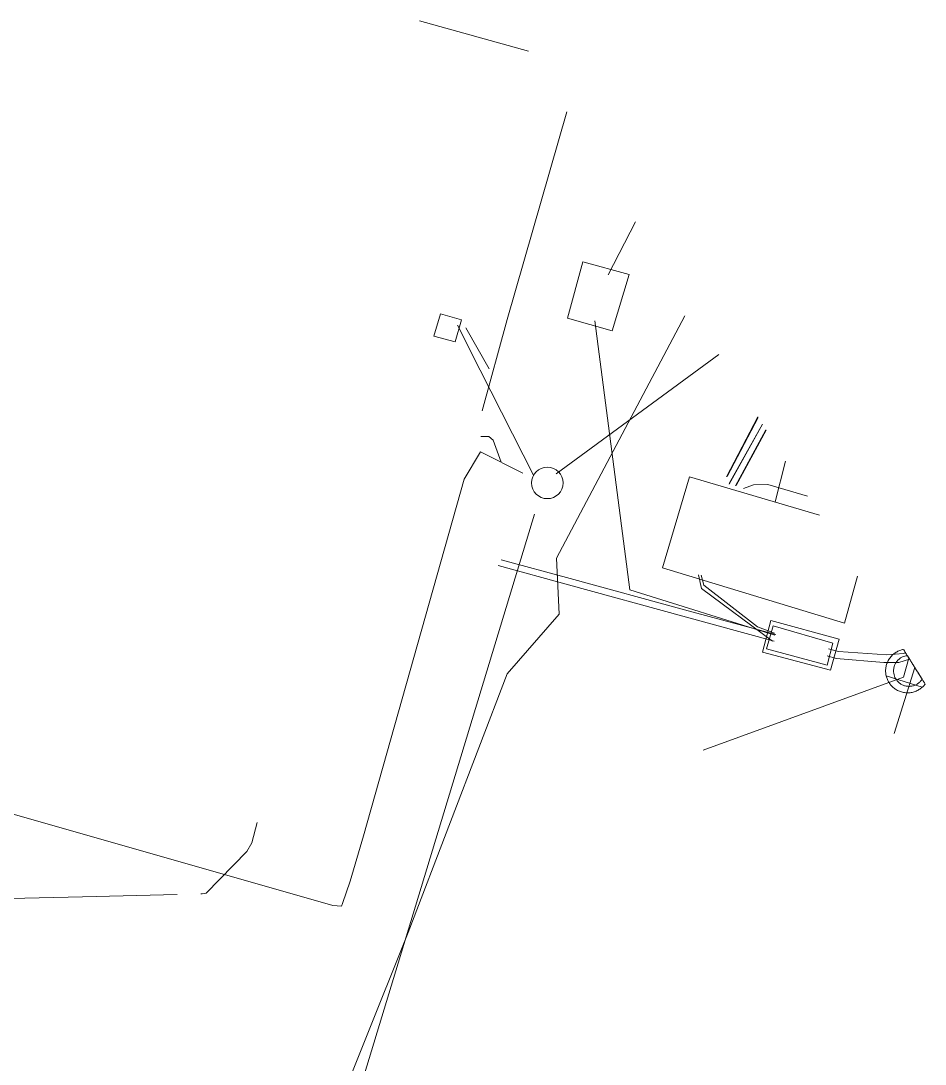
# Model space of a CAD drawing. Header units: metres. Extents: x 507606 to 508087, y 6966978 to 6967359.
# Drawn here: x 507918.95 to 507938.04, y 6967175.49 to 6967197.54 of the extents above; entities that cross this region are included whole.
import ezdxf

# ---------------------------------------------------------------- set-up
doc = ezdxf.new("R2010")
doc.units = ezdxf.units.M
for name, color, linetype, lineweight, true_color in [('C_FEAT', 7, 'EXISTING_COMMUNICATIONS', 0, 0xb061ff), ('C_UG_LINES', 7, 'EXISTING_COMMUNICATIONS', 0, 0xb061ff), ('E_UG_LINES', 7, 'EXISTING_ELECTRICITY_UG', 0, 0xff2e2e), ('HT_FEAT', 7, 'Continuous', 0, 0xff2e2e)]:
    doc.layers.add(name, color=color, linetype=linetype, lineweight=lineweight, true_color=true_color)
for name, color, linetype, lineweight in [('D_FEAT', 142, 'EXIST_SWD', 0), ('D_UG_PIPES', 142, 'EXIST_SWD', 0), ('DR_GRATED', 142, 'EXIST_SWD', 0), ('S_FEAT', 35, 'Continuous', 0), ('S_UG_PIPES', 35, 'EXIST_SEWER', 0)]:
    doc.layers.add(name, color=color, linetype=linetype, lineweight=lineweight)
doc.styles.get("Standard").update_dxf_attribs({"font": 'ARIALN.TTF'})
doc.linetypes.add('EXIST_SEWER', pattern='A,5,-2.5,5,-2,["S",Standard,S=2.5,R=0,X=0,Y=-1.25],-3.5,5,-2.5,5,-2.5', length=33)
doc.linetypes.add('EXIST_SWD', pattern='A,5,-2.5,5,-2,["SWD",Standard,S=2.5,R=0,X=0,Y=-1.25],-8,5,-2.5,5,-2.5', length=37.5)
doc.linetypes.add('EXISTING_COMMUNICATIONS', pattern='A,2,-2,2,-2,2,-2,["COMS",Standard,S=2.5,R=0,X=0,Y=-1.25],-9.75,2,-2,2,-2', length=29.75)
doc.linetypes.add('EXISTING_ELECTRICITY_UG', pattern='A,2,-2,2,-2,2,-2,["E-UG",Standard,S=2.5,R=0,X=0,Y=-1.25],-9.15,2,-2,2,-2', length=29.15)

# ---------------------------------------------------------------- blocks, each defined once
blk = doc.blocks.new('XE_SURVEY')
at = {"layer": 'C_FEAT', "flags": 128}
for points in [[(507931.439, 6967190.993), (507930.49, 6967191.261), (507930.818, 6967192.45), (507931.792, 6967192.181), (507931.439, 6967190.993)], [(507936.098, 6967184.391), (507934.836, 6967184.757), (507934.696, 6967184.272), (507935.977, 6967183.926), (507936.098, 6967184.391)]]:
    blk.add_lwpolyline(points, dxfattribs=at)
blk.add_lwpolyline([(507936.229, 6967184.479), (507936.05, 6967183.822), (507934.609, 6967184.201), (507934.786, 6967184.867)], close=True, dxfattribs=at)
at = {"layer": 'C_UG_LINES', "flags": 128}
for points in [[(507931.93, 6967193.295), (507931.349, 6967192.178)], [(507931.071, 6967191.203), (507931.808, 6967185.52), (507934.874, 6967184.561)], [(507934.893, 6967184.572), (507932.963, 6967185.098), (507930.551, 6967185.756), (507929.092, 6967186.154)], [(507929.031, 6967186.033), (507930.514, 6967185.626), (507932.925, 6967184.964), (507934.854, 6967184.435)], [(507933.26, 6967185.837), (507933.321, 6967185.547), (507934.824, 6967184.435)], [(507934.866, 6967184.605), (507934.503, 6967184.735), (507933.371, 6967185.615), (507933.313, 6967185.825)], [(507937.175, 6967183.979), (507936.169, 6967184.069), (507935.979, 6967184.126)], [(507936.003, 6967184.271), (507936.215, 6967184.218), (507937.237, 6967184.143), (507937.587, 6967184.172), (507937.633, 6967184.186)], [(507937.717, 6967184.052), (507937.488, 6967183.983), (507937.175, 6967183.979)]]:
    blk.add_lwpolyline(points, dxfattribs=at)
at = {"layer": 'D_FEAT'}
blk.add_circle((507930.067, 6967187.778), 0.333, dxfattribs=at)
at = {"layer": 'D_UG_PIPES', "flags": 128}
for points in [[(507929.671, 6967196.904), (507927.367, 6967197.542)], [(507928.692, 6967189.304), (507929.221, 6967191.233), (507930.477, 6967195.617)], [(507929.778, 6967187.929), (507928.649, 6967190.16), (507928.168, 6967191.11)], [(507928.344, 6967191.057), (507928.84, 6967190.189)], [(507930.25, 6967187.972), (507933.688, 6967190.488)], [(507929.088, 6967188.216), (507928.926, 6967188.684), (507928.828, 6967188.755), (507928.661, 6967188.755)], [(507916.46, 6967181.923), (507916.715, 6967181.461), (507916.783, 6967181.37), (507916.882, 6967181.321), (507925.536, 6967178.848), (507925.719, 6967178.831), (507925.744, 6967178.89), (507925.905, 6967179.362), (507926.186, 6967180.322), (507928.308, 6967187.857), (507928.657, 6967188.433), (507929.55, 6967187.983)], [(507920.779, 6967165.08), (507924.341, 6967169.317), (507924.562, 6967169.895), (507927.231, 6967178.672), (507929.792, 6967187.118)]]:
    blk.add_lwpolyline(points, dxfattribs=at)
at = {"layer": 'DR_GRATED', "flags": 128}
blk.add_lwpolyline([(507927.809, 6967191.352), (507928.254, 6967191.226), (507928.12, 6967190.76), (507927.673, 6967190.88), (507927.809, 6967191.352)], dxfattribs=at)
at = {"layer": 'E_UG_LINES'}
for p, q in [((507934.512, 6967189.171), (507933.849, 6967187.904)), ((507934.518, 6967189.162), (507933.867, 6967187.91)), ((507933.904, 6967187.762), (507934.608, 6967189.018)), ((507933.904, 6967187.754), (507934.608, 6967189.017)), ((507934.68, 6967188.902), (507934.042, 6967187.715)), ((507934.688, 6967188.89), (507934.057, 6967187.72)), ((507934.875, 6967187.38), (507935.098, 6967188.236)), ((507934.206, 6967187.658), (507934.423, 6967187.735)), ((507934.423, 6967187.735), (507934.72, 6967187.743)), ((507934.72, 6967187.743), (507935.56, 6967187.497))]:
    blk.add_line(p, q, dxfattribs=at)
at = {"layer": 'E_UG_LINES', "flags": 128}
blk.add_lwpolyline([(507932.968, 6967191.309), (507930.258, 6967186.186), (507930.314, 6967185.001), (507929.216, 6967183.742), (507928.018, 6967180.612), (507927.124, 6967178.277), (507925.27, 6967173.635), (507920.661, 6967161.489)], dxfattribs=at)
at = {"layer": 'HT_FEAT'}
for p, q in [((507933.066, 6967187.904), (507932.5, 6967185.986)), ((507933.066, 6967187.904), (507935.812, 6967187.094)), ((507932.5, 6967185.986), (507936.343, 6967184.815)), ((507936.62, 6967185.805), (507936.343, 6967184.815))]:
    blk.add_line(p, q, dxfattribs=at)
at = {"layer": 'S_FEAT'}
blk.add_line((507937.984, 6967183.461), (507937.222, 6967183.704), dxfattribs=at)
for points, weights in [([(507938.045, 6967183.528), (507937.816, 6967183.894), (507937.587, 6967184.259), (507936.922, 6967184.133), (507937.281, 6967183.559), (507937.641, 6967182.984), (507938.045, 6967183.528)], [1, 1, 1, 0.564030033556, 1, 0.564030033556, 1]), ([(507937.981, 6967183.631), (507937.825, 6967183.88), (507937.669, 6967184.129), (507937.152, 6967184.072), (507937.428, 6967183.631), (507937.704, 6967183.191), (507937.981, 6967183.631)], [1, 1, 1, 0.532254464628, 1, 0.532254464628, 1])]:
    blk.add_rational_spline(points, weights, degree=2, knots=[0, 0, 0, 0.5, 0.5, 0.75, 0.75, 1, 1, 1], dxfattribs=at)
at = {"layer": 'S_UG_PIPES', "flags": 128}
for points in [[(507937.703, 6967184.075), (507937.586, 6967183.67), (507933.359, 6967182.127)], [(507937.39, 6967182.481), (507937.825, 6967183.88)], [(507923.942, 6967180.601), (507923.824, 6967180.172), (507923.719, 6967179.989), (507922.859, 6967179.11), (507922.78, 6967179.092), (507922.746, 6967179.091)], [(507922.247, 6967179.08), (507920.247, 6967179.033), (507914.749, 6967178.903), (507914.249, 6967178.892), (507913.718, 6967178.886), (507912.939, 6967178.881), (507912.604, 6967178.831), (507912.552, 6967178.678)]]:
    blk.add_lwpolyline(points, dxfattribs=at)

msp = doc.modelspace()

# ---------------------------------------------------------------- block references
msp.add_blockref('XE_SURVEY', (0, 0))

doc.saveas('drawing.dxf')
